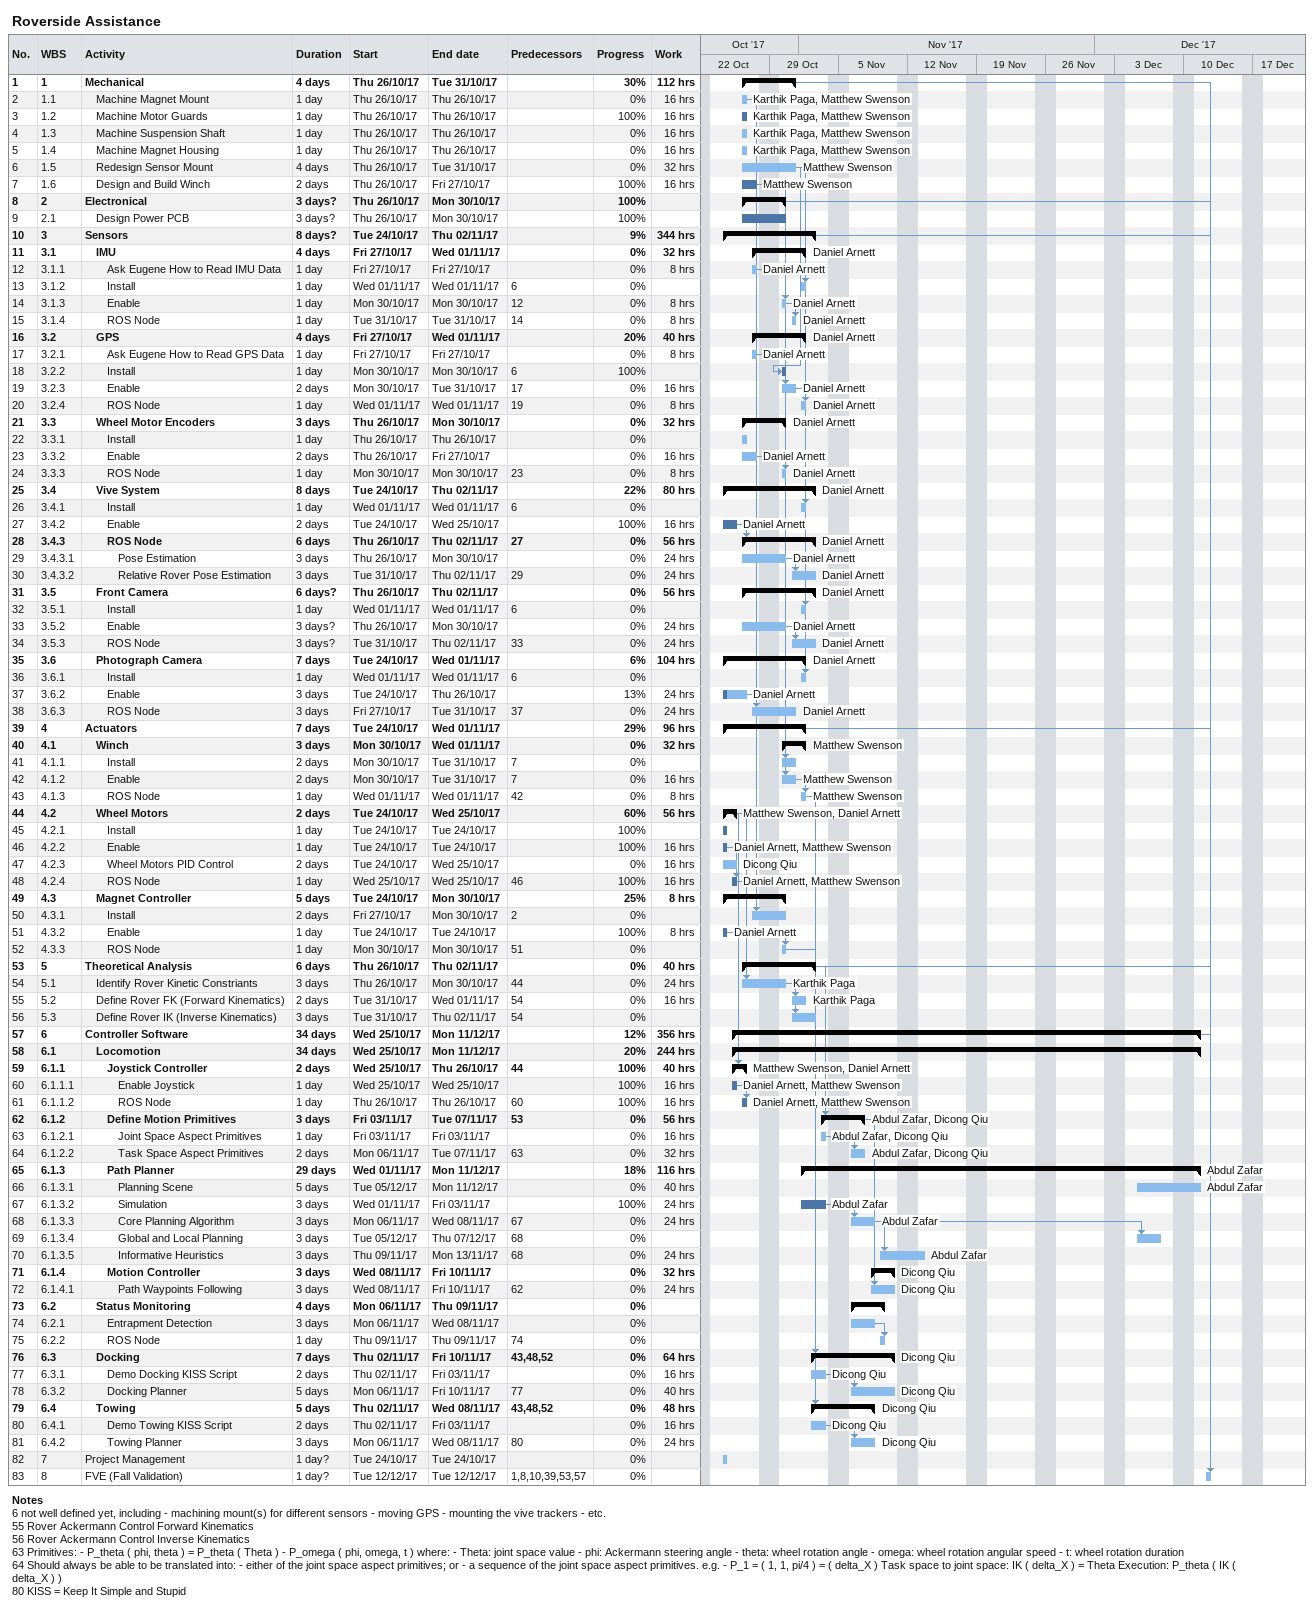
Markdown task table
Roverside Assistance

| ID | WBS | Task | Duration | Start | Finish | Predecessors | Resources | % complete | Work (h) |
|---|---|---|---|---|---|---|---|---|---|
| 1 | 1 | **Mechanical** | 4d | 2017-10-26 | 2017-10-31 |  |  | 30 | 112 |
| 2 | 1.1 | Machine Magnet Mount | 1d | 2017-10-26 | 2017-10-26 |  | Karthik Paga, Matthew Swenson | 0 | 16 |
| 3 | 1.2 | Machine Motor Guards | 1d | 2017-10-26 | 2017-10-26 |  | Karthik Paga, Matthew Swenson | 100 | 16 |
| 4 | 1.3 | Machine Suspension Shaft | 1d | 2017-10-26 | 2017-10-26 |  | Karthik Paga, Matthew Swenson | 0 | 16 |
| 5 | 1.4 | Machine Magnet Housing | 1d | 2017-10-26 | 2017-10-26 |  | Karthik Paga, Matthew Swenson | 0 | 16 |
| 6 | 1.5 | Redesign Sensor Mount | 4d | 2017-10-26 | 2017-10-31 |  | Matthew Swenson | 0 | 32 |
| 7 | 1.6 | Design and Build Winch | 2d | 2017-10-26 | 2017-10-27 |  | Matthew Swenson | 100 | 16 |
| 8 | 2 | **Electronical** | 3d? | 2017-10-26 | 2017-10-30 |  |  | 100 |  |
| 9 | 2.1 | Design Power PCB | 3d? | 2017-10-26 | 2017-10-30 |  |  | 100 |  |
| 10 | 3 | **Sensors** | 8d? | 2017-10-24 | 2017-11-02 |  |  | 9 | 344 |
| 11 | 3.1 | **IMU** | 4d | 2017-10-27 | 2017-11-01 |  | Daniel Arnett | 0 | 32 |
| 12 | 3.1.1 | Ask Eugene How to Read IMU Data | 1d | 2017-10-27 | 2017-10-27 |  | Daniel Arnett | 0 | 8 |
| 13 | 3.1.2 | Install | 1d | 2017-11-01 | 2017-11-01 | 6 |  | 0 |  |
| 14 | 3.1.3 | Enable | 1d | 2017-10-30 | 2017-10-30 | 12 | Daniel Arnett | 0 | 8 |
| 15 | 3.1.4 | ROS Node | 1d | 2017-10-31 | 2017-10-31 | 14 | Daniel Arnett | 0 | 8 |
| 16 | 3.2 | **GPS** | 4d | 2017-10-27 | 2017-11-01 |  | Daniel Arnett | 20 | 40 |
| 17 | 3.2.1 | Ask Eugene How to Read GPS Data | 1d | 2017-10-27 | 2017-10-27 |  | Daniel Arnett | 0 | 8 |
| 18 | 3.2.2 | Install | 1d | 2017-10-30 | 2017-10-30 | 6 |  | 100 |  |
| 19 | 3.2.3 | Enable | 2d | 2017-10-30 | 2017-10-31 | 17 | Daniel Arnett | 0 | 16 |
| 20 | 3.2.4 | ROS Node | 1d | 2017-11-01 | 2017-11-01 | 19 | Daniel Arnett | 0 | 8 |
| 21 | 3.3 | **Wheel Motor Encoders** | 3d | 2017-10-26 | 2017-10-30 |  | Daniel Arnett | 0 | 32 |
| 22 | 3.3.1 | Install | 1d | 2017-10-26 | 2017-10-26 |  |  | 0 |  |
| 23 | 3.3.2 | Enable | 2d | 2017-10-26 | 2017-10-27 |  | Daniel Arnett | 0 | 16 |
| 24 | 3.3.3 | ROS Node | 1d | 2017-10-30 | 2017-10-30 | 23 | Daniel Arnett | 0 | 8 |
| 25 | 3.4 | **Vive System** | 8d | 2017-10-24 | 2017-11-02 |  | Daniel Arnett | 22 | 80 |
| 26 | 3.4.1 | Install | 1d | 2017-11-01 | 2017-11-01 | 6 |  | 0 |  |
| 27 | 3.4.2 | Enable | 2d | 2017-10-24 | 2017-10-25 |  | Daniel Arnett | 100 | 16 |
| 28 | 3.4.3 | **ROS Node** | 6d | 2017-10-26 | 2017-11-02 | 27 | Daniel Arnett | 0 | 56 |
| 29 | 3.4.3.1 | Pose Estimation | 3d | 2017-10-26 | 2017-10-30 |  | Daniel Arnett | 0 | 24 |
| 30 | 3.4.3.2 | Relative Rover Pose Estimation | 3d | 2017-10-31 | 2017-11-02 | 29 | Daniel Arnett | 0 | 24 |
| 31 | 3.5 | **Front Camera** | 6d? | 2017-10-26 | 2017-11-02 |  | Daniel Arnett | 0 | 56 |
| 32 | 3.5.1 | Install | 1d | 2017-11-01 | 2017-11-01 | 6 |  | 0 |  |
| 33 | 3.5.2 | Enable | 3d? | 2017-10-26 | 2017-10-30 |  | Daniel Arnett | 0 | 24 |
| 34 | 3.5.3 | ROS Node | 3d? | 2017-10-31 | 2017-11-02 | 33 | Daniel Arnett | 0 | 24 |
| 35 | 3.6 | **Photograph Camera** | 7d | 2017-10-24 | 2017-11-01 |  | Daniel Arnett | 6 | 104 |
| 36 | 3.6.1 | Install | 1d | 2017-11-01 | 2017-11-01 | 6 |  | 0 |  |
| 37 | 3.6.2 | Enable | 3d | 2017-10-24 | 2017-10-26 |  | Daniel Arnett | 13 | 24 |
| 38 | 3.6.3 | ROS Node | 3d | 2017-10-27 | 2017-10-31 | 37 | Daniel Arnett | 0 | 24 |
| 39 | 4 | **Actuators** | 7d | 2017-10-24 | 2017-11-01 |  |  | 29 | 96 |
| 40 | 4.1 | **Winch** | 3d | 2017-10-30 | 2017-11-01 |  | Matthew Swenson | 0 | 32 |
| 41 | 4.1.1 | Install | 2d | 2017-10-30 | 2017-10-31 | 7 |  | 0 |  |
| 42 | 4.1.2 | Enable | 2d | 2017-10-30 | 2017-10-31 | 7 | Matthew Swenson | 0 | 16 |
| 43 | 4.1.3 | ROS Node | 1d | 2017-11-01 | 2017-11-01 | 42 | Matthew Swenson | 0 | 8 |
| 44 | 4.2 | **Wheel Motors** | 2d | 2017-10-24 | 2017-10-25 |  | Matthew Swenson, Daniel Arnett | 60 | 56 |
| 45 | 4.2.1 | Install | 1d | 2017-10-24 | 2017-10-24 |  |  | 100 |  |
| 46 | 4.2.2 | Enable | 1d | 2017-10-24 | 2017-10-24 |  | Daniel Arnett, Matthew Swenson | 100 | 16 |
| 47 | 4.2.3 | Wheel Motors PID Control | 2d | 2017-10-24 | 2017-10-25 |  | Dicong Qiu | 0 | 16 |
| 48 | 4.2.4 | ROS Node | 1d | 2017-10-25 | 2017-10-25 | 46 | Daniel Arnett, Matthew Swenson | 100 | 16 |
| 49 | 4.3 | **Magnet Controller** | 5d | 2017-10-24 | 2017-10-30 |  |  | 25 | 8 |
| 50 | 4.3.1 | Install | 2d | 2017-10-27 | 2017-10-30 | 2 |  | 0 |  |
| 51 | 4.3.2 | Enable | 1d | 2017-10-24 | 2017-10-24 |  | Daniel Arnett | 100 | 8 |
| 52 | 4.3.3 | ROS Node | 1d | 2017-10-30 | 2017-10-30 | 51 |  | 0 |  |
| 53 | 5 | **Theoretical Analysis** | 6d | 2017-10-26 | 2017-11-02 |  |  | 0 | 40 |
| 54 | 5.1 | Identify Rover Kinetic Constriants | 3d | 2017-10-26 | 2017-10-30 | 44 | Karthik Paga | 0 | 24 |
| 55 | 5.2 | Define Rover FK (Forward Kinematics) | 2d | 2017-10-31 | 2017-11-01 | 54 | Karthik Paga | 0 | 16 |
| 56 | 5.3 | Define Rover IK (Inverse Kinematics) | 3d | 2017-10-31 | 2017-11-02 | 54 |  | 0 |  |
| 57 | 6 | **Controller Software** | 34d | 2017-10-25 | 2017-12-11 |  |  | 12 | 356 |
| 58 | 6.1 | **Locomotion** | 34d | 2017-10-25 | 2017-12-11 |  |  | 20 | 244 |
| 59 | 6.1.1 | **Joystick Controller** | 2d | 2017-10-25 | 2017-10-26 | 44 | Matthew Swenson, Daniel Arnett | 100 | 40 |
| 60 | 6.1.1.1 | Enable Joystick | 1d | 2017-10-25 | 2017-10-25 |  | Daniel Arnett, Matthew Swenson | 100 | 16 |
| 61 | 6.1.1.2 | ROS Node | 1d | 2017-10-26 | 2017-10-26 | 60 | Daniel Arnett, Matthew Swenson | 100 | 16 |
| 62 | 6.1.2 | **Define Motion Primitives** | 3d | 2017-11-03 | 2017-11-07 | 53 | Abdul Zafar, Dicong Qiu | 0 | 56 |
| 63 | 6.1.2.1 | Joint Space Aspect Primitives | 1d | 2017-11-03 | 2017-11-03 |  | Abdul Zafar, Dicong Qiu | 0 | 16 |
| 64 | 6.1.2.2 | Task Space Aspect Primitives | 2d | 2017-11-06 | 2017-11-07 | 63 | Abdul Zafar, Dicong Qiu | 0 | 32 |
| 65 | 6.1.3 | **Path Planner** | 29d | 2017-11-01 | 2017-12-11 |  | Abdul Zafar | 18 | 116 |
| 66 | 6.1.3.1 | Planning Scene | 5d | 2017-12-05 | 2017-12-11 |  | Abdul Zafar | 0 | 40 |
| 67 | 6.1.3.2 | Simulation | 3d | 2017-11-01 | 2017-11-03 |  | Abdul Zafar | 100 | 24 |
| 68 | 6.1.3.3 | Core Planning Algorithm | 3d | 2017-11-06 | 2017-11-08 | 67 | Abdul Zafar | 0 | 24 |
| 69 | 6.1.3.4 | Global and Local Planning | 3d | 2017-12-05 | 2017-12-07 | 68 |  | 0 |  |
| 70 | 6.1.3.5 | Informative Heuristics | 3d | 2017-11-09 | 2017-11-13 | 68 | Abdul Zafar | 0 | 24 |
| 71 | 6.1.4 | **Motion Controller** | 3d | 2017-11-08 | 2017-11-10 |  | Dicong Qiu | 0 | 32 |
| 72 | 6.1.4.1 | Path Waypoints Following | 3d | 2017-11-08 | 2017-11-10 | 62 | Dicong Qiu | 0 | 24 |
| 73 | 6.2 | **Status Monitoring** | 4d | 2017-11-06 | 2017-11-09 |  |  | 0 |  |
| 74 | 6.2.1 | Entrapment Detection | 3d | 2017-11-06 | 2017-11-08 |  |  | 0 |  |
| 75 | 6.2.2 | ROS Node | 1d | 2017-11-09 | 2017-11-09 | 74 |  | 0 |  |
| 76 | 6.3 | **Docking** | 7d | 2017-11-02 | 2017-11-10 | 43, 48, 52 | Dicong Qiu | 0 | 64 |
| 77 | 6.3.1 | Demo Docking KISS Script | 2d | 2017-11-02 | 2017-11-03 |  | Dicong Qiu | 0 | 16 |
| 78 | 6.3.2 | Docking Planner | 5d | 2017-11-06 | 2017-11-10 | 77 | Dicong Qiu | 0 | 40 |
| 79 | 6.4 | **Towing** | 5d | 2017-11-02 | 2017-11-08 | 43, 48, 52 | Dicong Qiu | 0 | 48 |
| 80 | 6.4.1 | Demo Towing KISS Script | 2d | 2017-11-02 | 2017-11-03 |  | Dicong Qiu | 0 | 16 |
| 81 | 6.4.2 | Towing Planner | 3d | 2017-11-06 | 2017-11-08 | 80 | Dicong Qiu | 0 | 24 |
| 82 | 7 | Project Management | 1d? | 2017-10-24 | 2017-10-24 |  |  | 0 |  |
| 83 | 8 | FVE (Fall Validation) | 1d? | 2017-12-12 | 2017-12-12 | 1, 8, 10, 39, 53, 57 |  | 0 |  |

Notes
- 6: not well defined yet, including - machining mount(s) for different sensors - moving GPS - mounting the vive trackers - etc.
- 55: Rover Ackermann Control Forward Kinematics
- 56: Rover Ackermann Control Inverse Kinematics
- 63: Primitives: - P_theta ( phi, theta ) = P_theta ( Theta ) - P_omega ( phi, omega, t ) where: - Theta: joint space value - phi: Ackermann steering angle - theta: wheel rotation angle - omega: wheel rotation angular speed - t: wheel rotation duration
- 64: Should always be able to be translated into: - either of the joint space aspect primitives; or - a sequence of the joint space aspect primitives. e.g. - P_1 = ( 1, 1, pi/4 ) = ( delta_X ) Task space to joint space: IK ( delta_X ) = Theta Execution: P_theta ( IK ( delta_X ) )
- 80: KISS = Keep It Simple and Stupid
